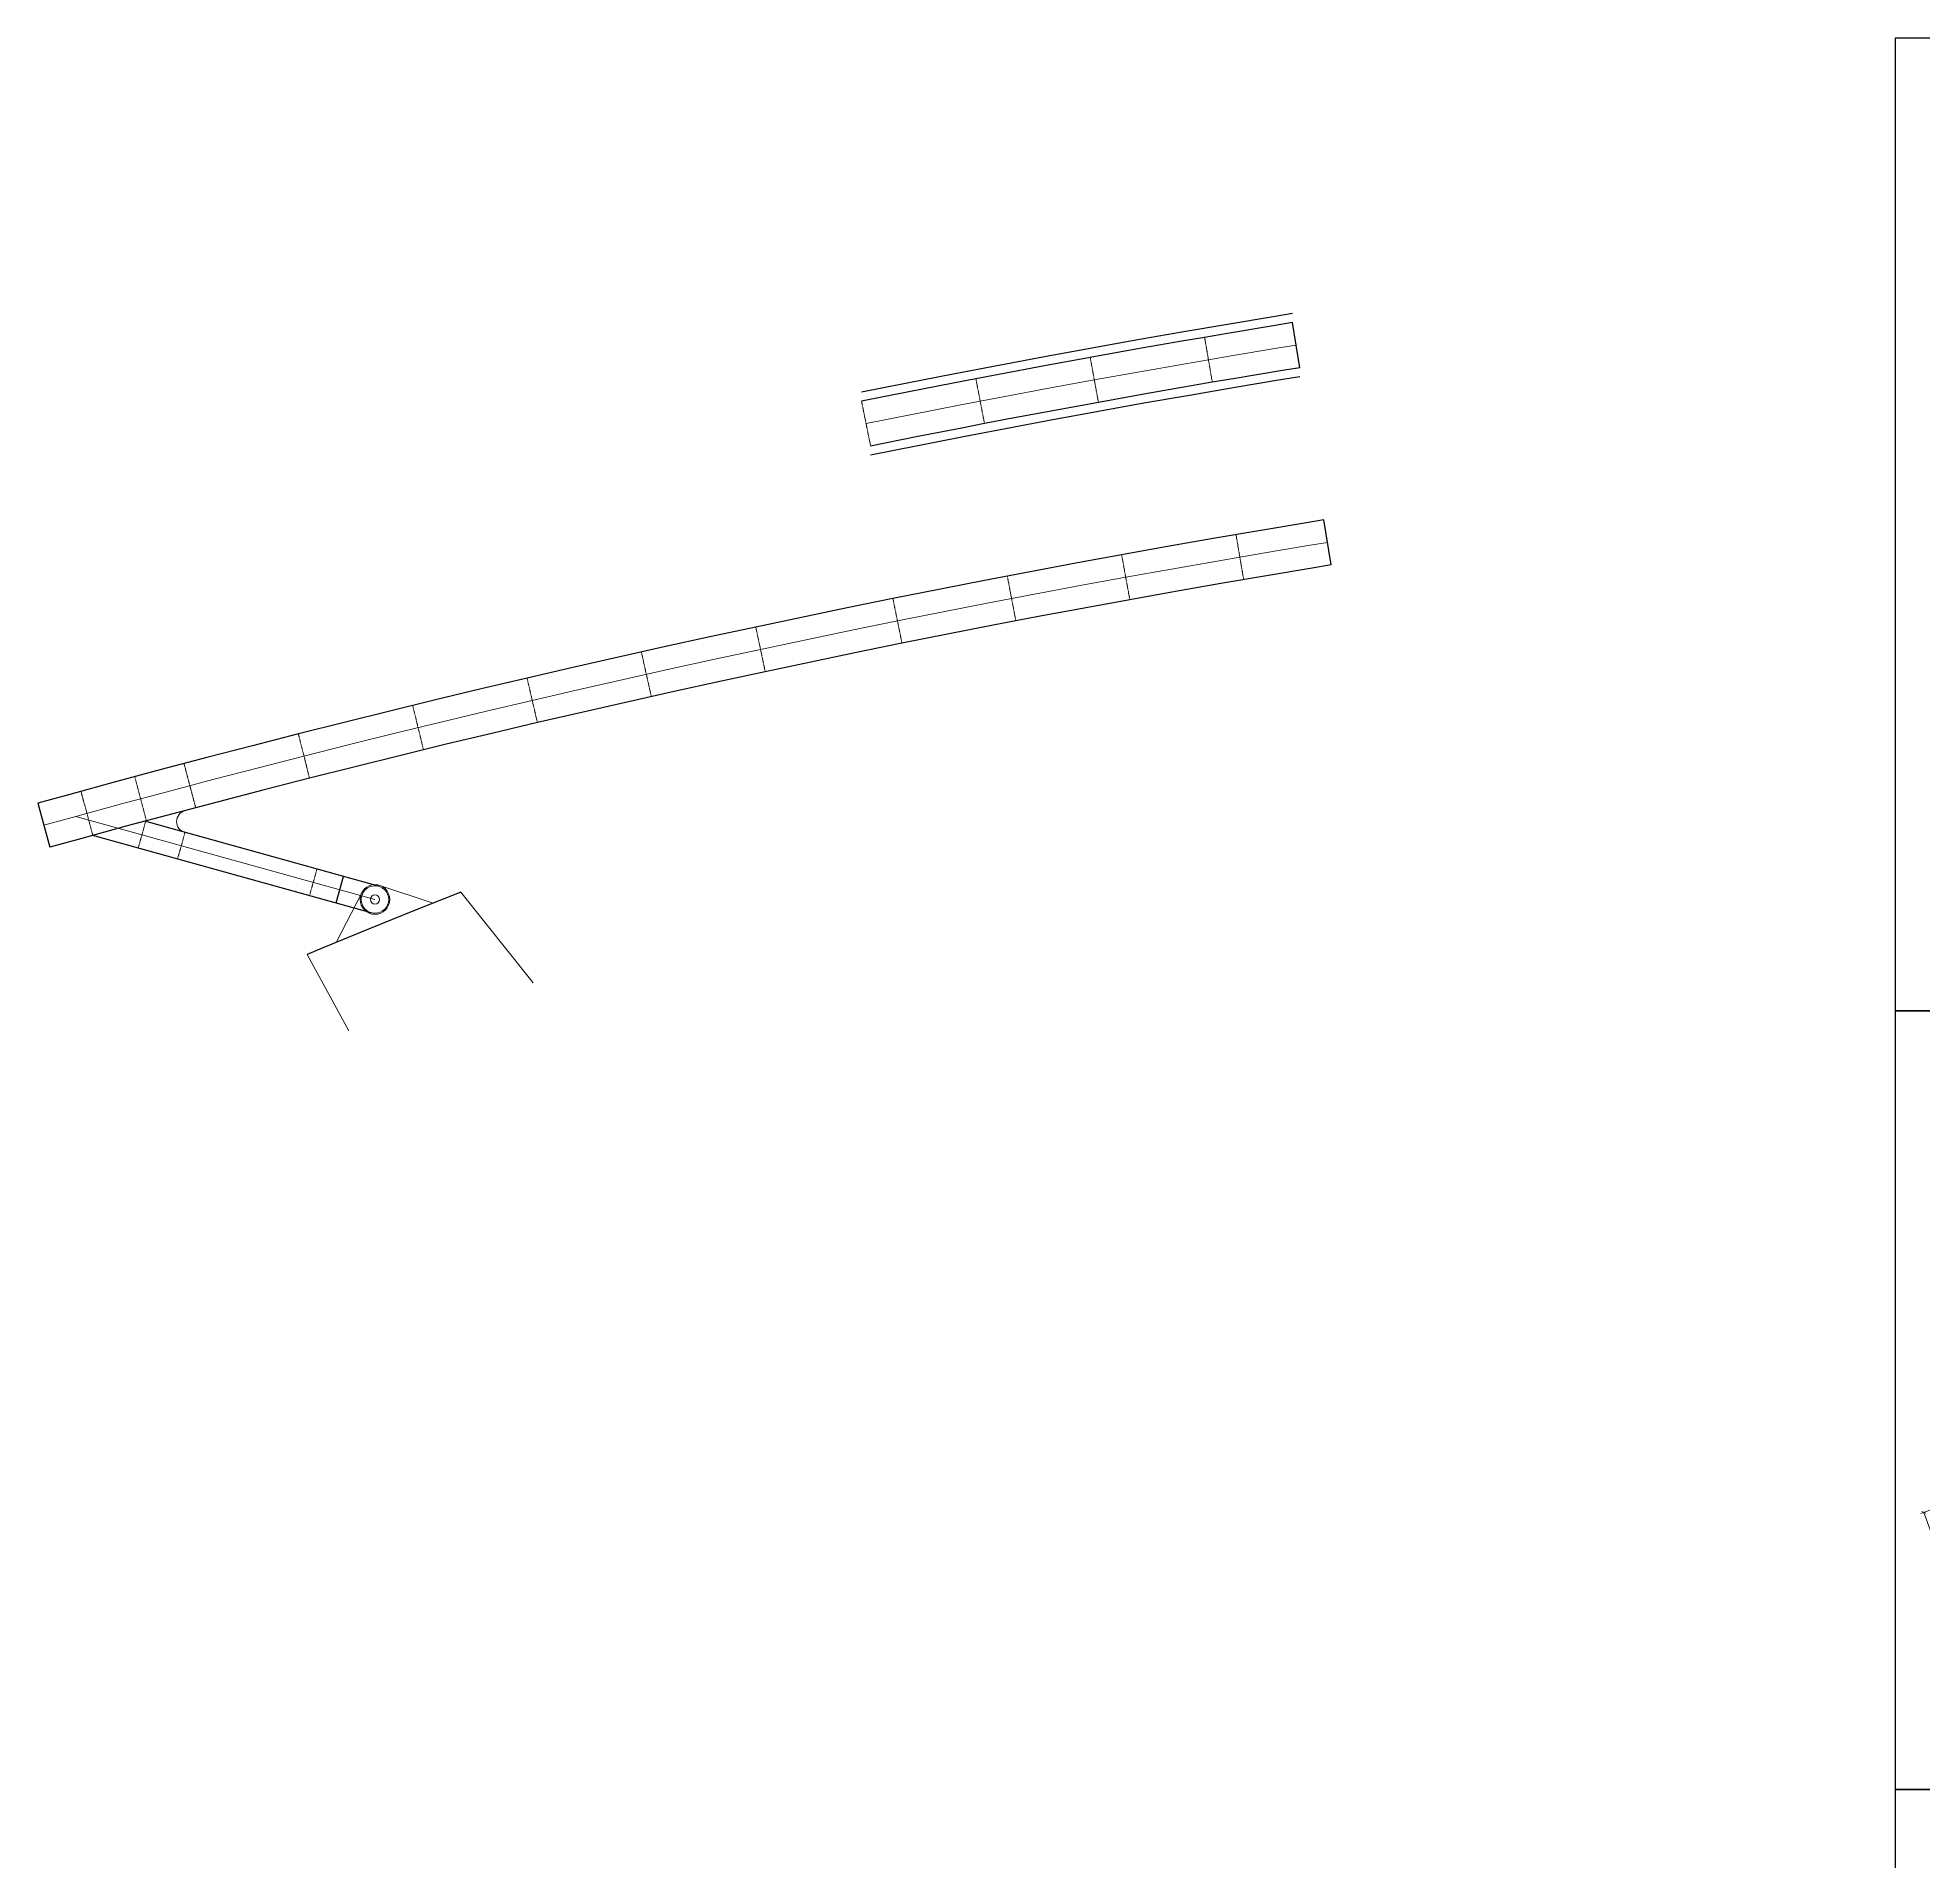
# Model space of a CAD drawing. Header units: millimetres. Extents: x -60009 to 63758, y -2164 to 95433.
# Drawn here: x -60009 to -18727, y 50060 to 89984 of the extents above; entities that cross this region are included whole.
import ezdxf

# ---------------------------------------------------------------- set-up
doc = ezdxf.new("R2010")
doc.units = ezdxf.units.MM
doc.linetypes.add('CENTER2', pattern=[28.575, 19.05, -3.175, 3.175, -3.175])
doc.layers.get('Defpoints').update_dxf_attribs({"color": 8})
for name, color, linetype, lineweight in [('标注', 4, 'Continuous', 13), ('横隔板', 6, 'CENTER2', 18), ('细实线', 4, 'Continuous', 15), ('钢板粗线', 1, 'Continuous', 25)]:
    doc.layers.add(name, color=color, linetype=linetype, lineweight=lineweight)
doc.styles.add('111', font='仿宋_GB2312.TTF', dxfattribs={"width": 0.7})
doc.dimstyles.new('200', dxfattribs={"dimscale": 0, "dimtxt": 2.5, "dimasz": 1, "dimexe": 1, "dimexo": 1, "dimgap": 0.6, "dimtad": 1, "dimdec": 0, "dimdsep": 46, "dimtxsty": '111', "dimblk": 'OBLIQUE', "dimcen": 0, "dimclrd": 4, "dimclre": 4, "dimclrt": 4, "dimadec": 1, "dimazin": 2, "dimtfac": 1, "dimtdec": 0, "dimtix": 1, "dimtmove": 2, "dimatfit": 3, "dimfxl": 4, "dimfxlon": 1, "dimtolj": 1, "dimlwd": -1, "dimlwe": -1, "dimarcsym": 0})

# ---------------------------------------------------------------- blocks, each defined once
blk = doc.blocks.new('_Oblique')
at = {"color": 0, "linetype": 'ByBlock', "lineweight": -2}
blk.add_line((-0.5, -0.5), (0.5, 0.5), dxfattribs=at)
blk = doc.blocks.new('*D308')
at = {"layer": 'Defpoints', "color": 0, "transparency": 16777216}
for p in [(-18253, 57844), (-18348, 56743), (-17907, 56906)]:
    blk.add_point(p, dxfattribs=at)
at = {"layer": '细实线', "color": 4, "transparency": 16777216}
for p, q in [((-18443, 57774), (-18756, 57658)), ((-18694, 57681), (-18348, 56743)), ((-18097, 56835), (-18410, 56720))]:
    blk.add_line(p, q, dxfattribs=at)
at = {"layer": '细实线', "color": 4, "transparency": 16777216, "xscale": 66.66666666666666, "yscale": 66.66666666666666, "zscale": 66.66666666666666}
for p, rotation in [((-18694, 57681), 110.245770766239), ((-18348, 56743), 290.245770766239)]:
    blk.add_blockref('_Oblique', p, dxfattribs=dict(at, rotation=rotation))
at = {"layer": '细实线', "color": 4, "transparency": 16777216, "insert": (-18409, 57253), "char_height": 166.7, "attachment_point": 5, "rotation": 290.2458, "style": '111'}
blk.add_mtext('\\A1;1000', dxfattribs=at)

msp = doc.modelspace()

# ---------------------------------------------------------------- linework, layer by layer
at = {"layer": 'Defpoints'}
for points in [[(-19316.8, 89984.2), (12766.5, 89984.2), (12766.5, 68667.5), (-19316.8, 68667.5)], [(-19316.8, 68667.5), (6349.8, 68667.5), (6349.8, 51614.2), (-19316.8, 51614.2)], [(-19316.8, 51614.2), (6349.8, 51614.2), (6349.8, 34560.8), (-19316.8, 34560.8)]]:
    msp.add_lwpolyline(points, close=True, dxfattribs=at)
at = {"layer": '标注', "color": 8, "ltscale": 550}
msp.add_line((-52620.8, 71106.5), (-59176.1, 72927.4), dxfattribs=at)
at = {"layer": '标注', "ltscale": 550}
for p, q in [((-53472.5, 70164.6), (-52909.6, 71255.5)), ((-51349, 71024.3), (-52517.8, 71414.8))]:
    msp.add_line(p, q, dxfattribs=at)
at = {"layer": '标注', "color": 8, "ltscale": 550}
for points in [[(-32443, 83249.3), (-32863.7, 83180.6), (-33863.7, 83013.3), (-34363.7, 82927.7)], [(-34363.7, 82927.7), (-34863.7, 82842), (-35863.7, 82666.6), (-36863.7, 82487.3)], [(-36863.7, 82487.3), (-36863.7, 82487.3), (-37863.7, 82303.9), (-38863.7, 82116.4), (-39363.7, 82020.7)], [(-39363.7, 82020.7), (-39863.7, 81924.9), (-40863.7, 81729.4), (-41863.7, 81529.9)], [(-31755.5, 78927.7), (-32176.1, 78859), (-33176.1, 78691.7), (-34176.1, 78520.4), (-35176.1, 78345.1), (-36176.1, 78165.7), (-37176.1, 77982.3), (-38176.1, 77794.8), (-39176.1, 77603.4), (-40176.1, 77407.9), (-41176.1, 77208.3), (-42176.1, 77004.8), (-43176.1, 76797.2), (-44176.1, 76585.5), (-45176.1, 76369.9), (-46176.1, 76150.2), (-47176.1, 75926.5), (-48176.1, 75698.7), (-49176.1, 75466.9), (-50176.1, 75231.1), (-51176.1, 74991.3), (-52176.1, 74747.4), (-53176.1, 74499.5), (-54176.1, 74247.6), (-55176.1, 73991.6), (-56176.1, 73731.6), (-57176.1, 73467.6), (-58176.1, 73199.5), (-59176.1, 72927.4), (-59876.1, 72734.1)]]:
    msp.add_lwpolyline(points, dxfattribs=at)
at = {"layer": '标注', "ltscale": 550}
for radius in [325, 300, 100]:
    msp.add_circle((-52620.8, 71106.5), radius, dxfattribs=at)
msp.add_arc((-56715.2, 72814.7), 250, 105.00597, 254.47627, dxfattribs=at)
at = {"layer": '横隔板', "color": 2}
for p, q in [((-34448.1, 83420.5), (-34279.2, 82434.8)), ((-36953.9, 82979.1), (-36773.5, 81995.5)), ((-39457.7, 82511.8), (-39269.6, 81529.6)), ((-33760.6, 79098.9), (-33591.7, 78113.2)), ((-36266.4, 78657.5), (-36085.9, 77673.9)), ((-38770.2, 78190.2), (-38582.1, 77208)), ((-44279.7, 77074.7), (-44072.6, 76096.4)), ((-46785.3, 76526.3), (-46567, 75550.4)), ((-49289, 75954), (-49063.3, 74979.8)), ((-51794.6, 75355.1), (-51557.7, 74383.6)), ((-54298.3, 74732.4), (-54054, 73762.7)), ((-56803.8, 74083), (-56548.5, 73116.1)), ((-57626.1, 72829.3), (-57885, 73795.2)), ((-58800, 72511.6), (-59062.6, 73476.5)), ((-57806, 72235.5), (-57645.5, 72813.6)), ((-56944, 71996), (-56783.4, 72574.1)), ((-54053.4, 71193.1), (-53892.9, 71771.2))]:
    msp.add_line(p, q, dxfattribs=at)
at = {"layer": '横隔板', "color": 6}
for p, q in [((-41963.4, 82019.9), (-41763.9, 81039.9)), ((-41275.9, 77698.3), (-41076.4, 76718.4))]:
    msp.add_line(p, q, dxfattribs=at)
at = {"layer": '细实线'}
for p, q in [((-50742.9, 71264.9), (-49153.6, 69281.9)), ((-54110, 69900.5), (-53193.4, 68228))]:
    msp.add_line(p, q, dxfattribs=at)
at = {"layer": '钢板粗线'}
for p, q in [((-32362.5, 82755.8), (-32523.6, 83742.7)), ((-31674.9, 78434.2), (-31836.1, 79421.2)), ((-60009.2, 73216.1), (-59743.1, 72252.2)), ((-52540.5, 71395.6), (-57664.7, 72818.9)), ((-52701.1, 70817.5), (-58800, 72511.6)), ((-53471.9, 71031.6), (-53311.3, 71609.7))]:
    msp.add_line(p, q, dxfattribs=at)
for points in [[(-32523.6, 83939.4), (-32945.2, 83870.5), (-33947.1, 83702.9), (-34949.1, 83531.3), (-35951, 83355.6), (-36952.9, 83175.9), (-37954.8, 82992.1), (-38956.7, 82804.3), (-39958.7, 82612.5), (-40960.6, 82416.6), (-41962.5, 82216.7), (-41963.4, 82216.5)], [(-34448.1, 83420.5), (-34949.1, 83334.6), (-35951, 83159), (-36952.9, 82979.2)], [(-32523.6, 83742.7), (-32945.2, 83673.9), (-33947.1, 83506.3), (-34448.1, 83420.5)], [(-36952.9, 82979.2), (-36952.9, 82979.2), (-37954.8, 82795.5), (-38956.7, 82607.7), (-39457.7, 82511.8)], [(-32362.5, 82755.8), (-32782.1, 82687.3), (-33780.2, 82520.3), (-34279.2, 82434.8)], [(-39457.7, 82511.8), (-39958.7, 82415.8), (-40960.6, 82220), (-41962.5, 82020), (-41963.4, 82019.9)], [(-32362.5, 82556.3), (-32782.1, 82487.8), (-33780.2, 82320.8), (-34778.3, 82149.8), (-35776.4, 81974.8), (-36774.4, 81795.8), (-37772.5, 81612.7), (-38770.6, 81425.6), (-39768.7, 81234.5), (-40766.8, 81039.4), (-41763.9, 80840.4)], [(-34279.2, 82434.8), (-34778.3, 82349.3), (-35776.4, 82174.3), (-36773.5, 81995.5)], [(-36773.5, 81995.5), (-36774.4, 81995.3), (-37772.5, 81812.2), (-38770.6, 81625.2), (-39269.6, 81529.6)], [(-39269.6, 81529.6), (-39768.7, 81434), (-40766.8, 81238.9), (-41763.9, 81039.9)], [(-31836.1, 79421.2), (-32257.7, 79352.3), (-33259.6, 79184.7), (-34261.5, 79013.1), (-35263.5, 78837.4), (-36265.4, 78657.7), (-37267.3, 78473.9), (-38269.2, 78286.1), (-39271.1, 78094.3), (-40273, 77898.4), (-41274.9, 77698.5), (-41275.9, 77698.3)], [(-31674.9, 78434.2), (-32094.6, 78365.7), (-33092.7, 78198.7), (-34090.8, 78027.8), (-35088.8, 77852.7), (-36086.9, 77673.7), (-37085, 77490.7), (-38083.1, 77303.6), (-39081.2, 77112.5), (-40079.3, 76917.3), (-41077.4, 76718.2)], [(-41275.9, 77698.3), (-42276.8, 77494.5), (-43278.7, 77286.5), (-44280.6, 77074.5), (-45282.5, 76858.4), (-46284.4, 76638.3), (-47286.2, 76414.2), (-48288.1, 76186), (-49290, 75953.8), (-50291.8, 75717.6), (-51293.7, 75477.3), (-52295.5, 75232.9), (-53297.4, 74984.6), (-54299.2, 74732.2), (-55301.1, 74475.7), (-56302.9, 74215.3), (-57304.7, 73950.8), (-58306.5, 73682.2), (-59308.3, 73409.6), (-60009.2, 73216.1)], [(-41077.4, 76718.2), (-41077.4, 76718.2), (-42075.5, 76515), (-43073.6, 76307.8), (-44071.7, 76096.6), (-45069.8, 75881.3), (-46067.9, 75662), (-47066.1, 75438.7), (-48064.2, 75211.4), (-49062.3, 74980.1), (-50060.5, 74744.7), (-51058.6, 74505.3), (-52056.8, 74261.9), (-53054.9, 74014.4), (-54053.1, 73762.9), (-55051.2, 73507.4), (-56049.4, 73247.9), (-57047.6, 72984.4), (-58045.8, 72716.8), (-59044, 72445.2), (-59743.1, 72252.2)], [(-50742.9, 71264.9), (-51754.5, 70863.3), (-52766, 70454.7), (-53777.7, 70039.2), (-54110, 69900.5)]]:
    msp.add_lwpolyline(points, dxfattribs=at)

# ---------------------------------------------------------------- dimensions: what is measured, and where the dimension line sits
at = {"layer": '细实线'}
dim = msp.add_aligned_dim(p1=(-18253.2, 57843.8), p2=(-17907.2, 56905.5), distance=-469.4, dimstyle='200', override={"dimscale": 66.666667, "dimblk": 'Oblique'}, dxfattribs=at)
dim.commit()
dim.dimension.update_dxf_attribs({"geometry": '*D308', "text_midpoint": (-18408.7, 57253.5)})

doc.saveas('drawing.dxf')
